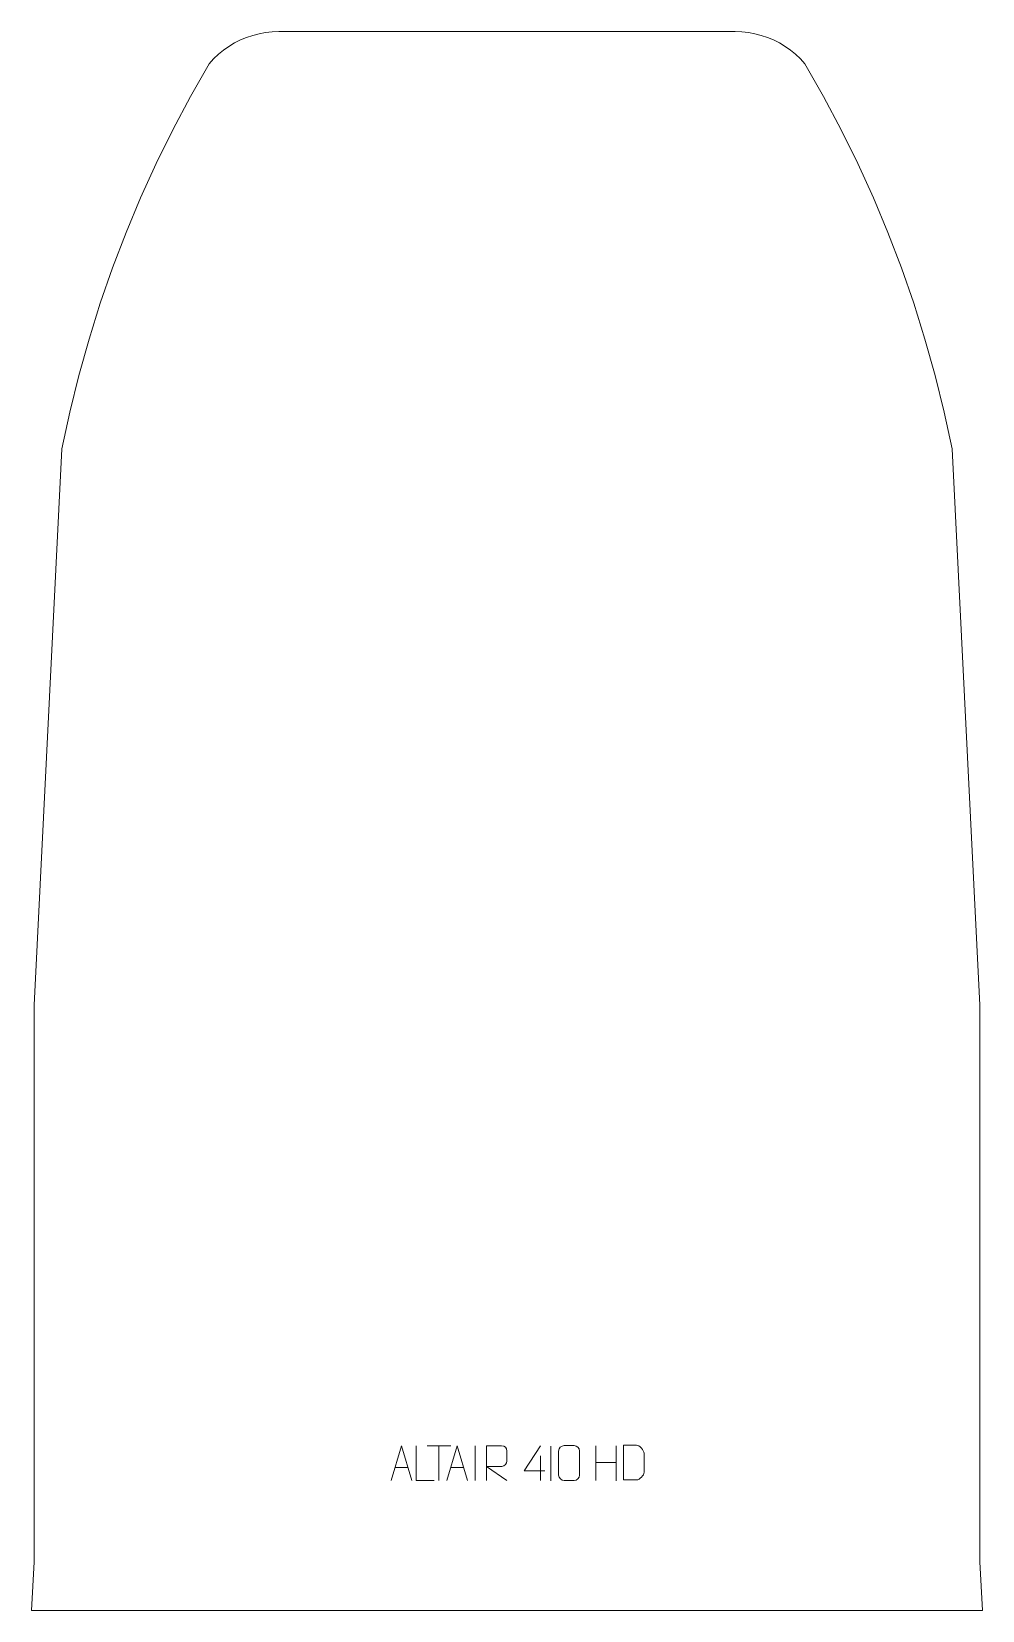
# Model space of a CAD drawing. Header units: millimetres. Extents: x -340 to 344, y 536 to 1671.
import ezdxf

# ---------------------------------------------------------------- set-up
doc = ezdxf.new("R2010")
doc.units = ezdxf.units.MM
doc.header["$MEASUREMENT"] = 0
doc.layers.add('layer 1', color=7, linetype='Continuous')

msp = doc.modelspace()

# ---------------------------------------------------------------- linework, layer by layer
at = {"layer": 'layer 1', "color": 242, "lineweight": 9}
msp.add_open_spline([(-162.2907, 1671.2932), (-162.2907, 1671.2932), (165.8482, 1671.2932), (165.8482, 1671.2932), (165.8482, 1671.2932), (165.8482, 1671.2932), (170.5849, 1671.122), (170.5849, 1671.122), (170.5849, 1671.122), (170.5849, 1671.122), (175.2966, 1670.6103), (175.2966, 1670.6103), (175.2966, 1670.6103), (175.2966, 1670.6103), (179.9583, 1669.7618), (179.9583, 1669.7618), (179.9583, 1669.7618), (179.9583, 1669.7618), (184.5477, 1668.5787), (184.5477, 1668.5787), (184.5477, 1668.5787), (184.5477, 1668.5787), (189.0394, 1667.0682), (189.0394, 1667.0682), (189.0394, 1667.0682), (189.0394, 1667.0682), (193.4106, 1665.2381), (193.4106, 1665.2381), (193.4106, 1665.2381), (193.4106, 1665.2381), (197.6393, 1663.0987), (197.6393, 1663.0987), (197.6393, 1663.0987), (197.6393, 1663.0987), (201.7035, 1660.6591), (201.7035, 1660.6591), (201.7035, 1660.6591), (201.7035, 1660.6591), (205.5798, 1657.9342), (205.5798, 1657.9342), (205.5798, 1657.9342), (205.5798, 1657.9342), (209.252, 1654.9385), (209.252, 1654.9385), (209.252, 1654.9385), (209.252, 1654.9385), (212.6968, 1651.6833), (212.6968, 1651.6833), (212.6968, 1651.6833), (212.6968, 1651.6833), (215.8991, 1648.19), (215.8991, 1648.19), (215.8991, 1648.19), (215.8991, 1648.19), (229.3065, 1624.6669), (229.3065, 1624.6669), (229.3065, 1624.6669), (229.3065, 1624.6669), (241.9893, 1600.744), (241.9893, 1600.744), (241.9893, 1600.744), (241.9893, 1600.744), (253.9348, 1576.4462), (253.9348, 1576.4462), (253.9348, 1576.4462), (253.9348, 1576.4462), (265.1332, 1551.7929), (265.1332, 1551.7929), (265.1332, 1551.7929), (265.1332, 1551.7929), (275.5711, 1526.8108), (275.5711, 1526.8108), (275.5711, 1526.8108), (275.5711, 1526.8108), (285.2418, 1501.5194), (285.2418, 1501.5194), (285.2418, 1501.5194), (285.2418, 1501.5194), (294.1352, 1475.9449), (294.1352, 1475.9449), (294.1352, 1475.9449), (294.1352, 1475.9449), (302.2428, 1450.1116), (302.2428, 1450.1116), (302.2428, 1450.1116), (302.2428, 1450.1116), (309.5571, 1424.0415), (309.5571, 1424.0415), (309.5571, 1424.0415), (309.5571, 1424.0415), (316.0713, 1397.7618), (316.0713, 1397.7618), (316.0713, 1397.7618), (316.0713, 1397.7618), (321.7789, 1371.2929), (321.7789, 1371.2929), (321.7789, 1371.2929), (321.7789, 1371.2929), (341.7782, 971.2931), (341.7782, 971.2931), (341.7782, 971.2931), (341.7782, 971.2931), (341.7782, 571.2944), (341.7782, 571.2944), (341.7782, 571.2944), (341.7782, 571.2944), (343.5282, 536.2942), (343.5282, 536.2942), (343.5282, 536.2942), (343.5282, 536.2942), (-339.9711, 536.2942), (-339.9711, 536.2942), (-339.9711, 536.2942), (-339.9711, 536.2942), (-338.2211, 571.2944), (-338.2211, 571.2944), (-338.2211, 571.2944), (-338.2211, 571.2944), (-338.2211, 971.2931), (-338.2211, 971.2931), (-338.2211, 971.2931), (-338.2211, 971.2931), (-318.2218, 1371.2929), (-318.2218, 1371.2929), (-318.2218, 1371.2929), (-318.2218, 1371.2929), (-312.5127, 1397.7618), (-312.5127, 1397.7618), (-312.5127, 1397.7618), (-312.5127, 1397.7618), (-305.9996, 1424.0415), (-305.9996, 1424.0415), (-305.9996, 1424.0415), (-305.9996, 1424.0415), (-298.6853, 1450.1116), (-298.6853, 1450.1116), (-298.6853, 1450.1116), (-298.6853, 1450.1116), (-290.5777, 1475.9449), (-290.5777, 1475.9449), (-290.5777, 1475.9449), (-290.5777, 1475.9449), (-281.6847, 1501.5194), (-281.6847, 1501.5194), (-281.6847, 1501.5194), (-281.6847, 1501.5194), (-272.0139, 1526.8108), (-272.0139, 1526.8108), (-272.0139, 1526.8108), (-272.0139, 1526.8108), (-261.5746, 1551.7929), (-261.5746, 1551.7929), (-261.5746, 1551.7929), (-261.5746, 1551.7929), (-250.3777, 1576.4462), (-250.3777, 1576.4462), (-250.3777, 1576.4462), (-250.3777, 1576.4462), (-238.4319, 1600.744), (-238.4319, 1600.744), (-238.4319, 1600.744), (-238.4319, 1600.744), (-225.7494, 1624.6669), (-225.7494, 1624.6669), (-225.7494, 1624.6669), (-225.7494, 1624.6669), (-212.342, 1648.19), (-212.342, 1648.19), (-212.342, 1648.19), (-212.342, 1648.19), (-209.1393, 1651.6833), (-209.1393, 1651.6833), (-209.1393, 1651.6833), (-209.1393, 1651.6833), (-205.6934, 1654.9385), (-205.6934, 1654.9385), (-205.6934, 1654.9385), (-205.6934, 1654.9385), (-202.0227, 1657.9342), (-202.0227, 1657.9342), (-202.0227, 1657.9342), (-202.0227, 1657.9342), (-198.1449, 1660.6591), (-198.1449, 1660.6591), (-198.1449, 1660.6591), (-198.1449, 1660.6591), (-194.0818, 1663.0987), (-194.0818, 1663.0987), (-194.0818, 1663.0987), (-194.0818, 1663.0987), (-189.8531, 1665.2381), (-189.8531, 1665.2381), (-189.8531, 1665.2381), (-189.8531, 1665.2381), (-185.4823, 1667.0682), (-185.4823, 1667.0682), (-185.4823, 1667.0682), (-185.4823, 1667.0682), (-180.9902, 1668.5787), (-180.9902, 1668.5787), (-180.9902, 1668.5787), (-180.9902, 1668.5787), (-176.4008, 1669.7618), (-176.4008, 1669.7618), (-176.4008, 1669.7618), (-176.4008, 1669.7618), (-171.738, 1670.6103), (-171.738, 1670.6103), (-171.738, 1670.6103), (-171.738, 1670.6103), (-167.0274, 1671.122), (-167.0274, 1671.122), (-167.0274, 1671.122), (-167.0274, 1671.122), (-162.2907, 1671.2932), (-162.2907, 1671.2932)], degree=3, knots=[0, 0, 0, 0, 0.018181818, 0.018181818, 0.018181818, 0.018181818, 0.036363636, 0.036363636, 0.036363636, 0.036363636, 0.054545455, 0.054545455, 0.054545455, 0.054545455, 0.072727273, 0.072727273, 0.072727273, 0.072727273, 0.090909091, 0.090909091, 0.090909091, 0.090909091, 0.109090909, 0.109090909, 0.109090909, 0.109090909, 0.127272727, 0.127272727, 0.127272727, 0.127272727, 0.145454545, 0.145454545, 0.145454545, 0.145454545, 0.163636364, 0.163636364, 0.163636364, 0.163636364, 0.181818182, 0.181818182, 0.181818182, 0.181818182, 0.2, 0.2, 0.2, 0.2, 0.218181818, 0.218181818, 0.218181818, 0.218181818, 0.236363636, 0.236363636, 0.236363636, 0.236363636, 0.254545455, 0.254545455, 0.254545455, 0.254545455, 0.272727273, 0.272727273, 0.272727273, 0.272727273, 0.290909091, 0.290909091, 0.290909091, 0.290909091, 0.309090909, 0.309090909, 0.309090909, 0.309090909, 0.327272727, 0.327272727, 0.327272727, 0.327272727, 0.345454545, 0.345454545, 0.345454545, 0.345454545, 0.363636364, 0.363636364, 0.363636364, 0.363636364, 0.381818182, 0.381818182, 0.381818182, 0.381818182, 0.4, 0.4, 0.4, 0.4, 0.418181818, 0.418181818, 0.418181818, 0.418181818, 0.436363636, 0.436363636, 0.436363636, 0.436363636, 0.454545455, 0.454545455, 0.454545455, 0.454545455, 0.472727273, 0.472727273, 0.472727273, 0.472727273, 0.490909091, 0.490909091, 0.490909091, 0.490909091, 0.509090909, 0.509090909, 0.509090909, 0.509090909, 0.527272727, 0.527272727, 0.527272727, 0.527272727, 0.545454545, 0.545454545, 0.545454545, 0.545454545, 0.563636364, 0.563636364, 0.563636364, 0.563636364, 0.581818182, 0.581818182, 0.581818182, 0.581818182, 0.6, 0.6, 0.6, 0.6, 0.618181818, 0.618181818, 0.618181818, 0.618181818, 0.636363636, 0.636363636, 0.636363636, 0.636363636, 0.654545455, 0.654545455, 0.654545455, 0.654545455, 0.672727273, 0.672727273, 0.672727273, 0.672727273, 0.690909091, 0.690909091, 0.690909091, 0.690909091, 0.709090909, 0.709090909, 0.709090909, 0.709090909, 0.727272727, 0.727272727, 0.727272727, 0.727272727, 0.745454545, 0.745454545, 0.745454545, 0.745454545, 0.763636364, 0.763636364, 0.763636364, 0.763636364, 0.781818182, 0.781818182, 0.781818182, 0.781818182, 0.8, 0.8, 0.8, 0.8, 0.818181818, 0.818181818, 0.818181818, 0.818181818, 0.836363636, 0.836363636, 0.836363636, 0.836363636, 0.854545455, 0.854545455, 0.854545455, 0.854545455, 0.872727273, 0.872727273, 0.872727273, 0.872727273, 0.890909091, 0.890909091, 0.890909091, 0.890909091, 0.909090909, 0.909090909, 0.909090909, 0.909090909, 0.927272727, 0.927272727, 0.927272727, 0.927272727, 0.945454545, 0.945454545, 0.945454545, 0.945454545, 0.963636364, 0.963636364, 0.963636364, 0.963636364, 1, 1, 1, 1], dxfattribs=at)
at = {"layer": 'layer 1', "color": 250, "lineweight": 9}
for points, knots in [([(-81.4825, 629.7674), (-81.4825, 629.7674), (-74.1115, 654.7209), (-74.1115, 654.7209), (-74.1115, 654.7209), (-74.1115, 654.7209), (-66.5416, 629.7674), (-66.5416, 629.7674)], [0, 0, 0, 0, 0.333333333, 0.333333333, 0.333333333, 0.333333333, 1, 1, 1, 1]), ([(-50.6659, 629.7673), (-50.6659, 629.7673), (-63.615, 629.7673), (-63.615, 629.7673), (-63.615, 629.7673), (-63.615, 629.7673), (-63.615, 654.7209), (-63.615, 654.7209)], [0, 0, 0, 0, 0.333333333, 0.333333333, 0.333333333, 0.333333333, 1, 1, 1, 1]), ([(-41.4825, 629.7674), (-41.4825, 629.7674), (-34.1115, 654.7209), (-34.1115, 654.7209), (-34.1115, 654.7209), (-34.1115, 654.7209), (-26.5416, 629.7674), (-26.5416, 629.7674)], [0, 0, 0, 0, 0.333333333, 0.333333333, 0.333333333, 0.333333333, 1, 1, 1, 1]), ([(-12.8855, 629.7674), (-12.8855, 629.7674), (-12.8855, 654.7209), (-12.8855, 654.7209), (-12.8855, 654.7209), (-9.2907, 654.7209), (-5.6952, 654.7209), (-2.1, 654.7209), (-2.1, 654.7209), (0.2253, 654.6832), (1.7826, 653.1932), (1.7785, 650.8268), (1.7785, 650.8268), (1.7781, 648.7913), (1.7781, 645.7319), (1.7785, 643.6959), (1.7785, 643.6959), (1.772, 641.8204), (-0.0403, 639.8786), (-2.0498, 639.8595), (-2.0498, 639.8595), (-2.0498, 639.8595), (-12.8855, 639.8595), (-12.8855, 639.8595), (-12.8855, 639.8595), (-12.8855, 639.8595), (1.7692, 629.7674), (1.7692, 629.7674)], [0, 0, 0, 0, 0.125, 0.125, 0.125, 0.125, 0.25, 0.25, 0.25, 0.25, 0.375, 0.375, 0.375, 0.375, 0.5, 0.5, 0.5, 0.5, 0.625, 0.625, 0.625, 0.625, 0.75, 0.75, 0.75, 0.75, 1, 1, 1, 1]), ([(28.8574, 636.6607), (28.8574, 636.6607), (14.0357, 636.6607), (14.0357, 636.6607), (14.0357, 636.6607), (14.0357, 636.6607), (25.9133, 654.7312), (25.9133, 654.7312)], [0, 0, 0, 0, 0.333333333, 0.333333333, 0.333333333, 0.333333333, 1, 1, 1, 1]), ([(42.8659, 654.7434), (45.232, 654.7434), (47.5985, 654.7434), (49.965, 654.7434), (49.965, 654.7434), (51.9455, 654.779), (53.9715, 653.2847), (53.9986, 650.8426), (53.9986, 650.8426), (53.9982, 645.0852), (53.9982, 639.3274), (53.9986, 633.5692), (53.9986, 633.5692), (53.8565, 631.2416), (52.1501, 629.7593), (49.965, 629.7485), (49.965, 629.7485), (47.5926, 629.7489), (45.2202, 629.7489), (42.8482, 629.7485), (42.8482, 629.7485), (40.8897, 629.6429), (38.8833, 631.5308), (38.8947, 633.5518), (38.8947, 633.5518), (38.8951, 639.3324), (38.8951, 645.1127), (38.8947, 650.8925), (38.8947, 650.8925), (38.899, 653.0345), (40.6761, 654.757), (42.8659, 654.7434)], [0, 0, 0, 0, 0.111111111, 0.111111111, 0.111111111, 0.111111111, 0.222222222, 0.222222222, 0.222222222, 0.222222222, 0.333333333, 0.333333333, 0.333333333, 0.333333333, 0.444444444, 0.444444444, 0.444444444, 0.444444444, 0.555555556, 0.555555556, 0.555555556, 0.555555556, 0.666666667, 0.666666667, 0.666666667, 0.666666667, 0.777777778, 0.777777778, 0.777777778, 0.777777778, 1, 1, 1, 1]), ([(85.482, 630.1744), (87.8138, 630.1748), (92.764, 630.1508), (95.0955, 630.1505), (95.0955, 630.1505), (97.0205, 630.0451), (100.3391, 633.5867), (100.3279, 635.604), (100.3279, 635.604), (100.3275, 641.3741), (100.3275, 643.5438), (100.3279, 649.3131), (100.3279, 649.3131), (100.3236, 651.4512), (96.9491, 655.1113), (94.7967, 655.0978), (94.7967, 655.0978), (92.471, 655.0978), (87.7467, 655.0978), (85.4206, 655.0978), (85.4206, 655.0978), (85.421, 649.3509), (85.4823, 635.9217), (85.482, 630.1744)], [0, 0, 0, 0, 0.142857143, 0.142857143, 0.142857143, 0.142857143, 0.285714286, 0.285714286, 0.285714286, 0.285714286, 0.428571429, 0.428571429, 0.428571429, 0.428571429, 0.571428571, 0.571428571, 0.571428571, 0.571428571, 0.714285714, 0.714285714, 0.714285714, 0.714285714, 1, 1, 1, 1])]:
    msp.add_open_spline(points, degree=3, knots=knots, dxfattribs=at)
for points in [[(-55.634, 654.6974), (-55.634, 654.6974), (-38.6468, 654.6974), (-38.6468, 654.6974)], [(-47.1402, 629.7674), (-47.1402, 629.7674), (-47.1402, 654.7209), (-47.1402, 654.7209)], [(-21.012, 654.7312), (-21.012, 654.7312), (-21.012, 629.7571), (-21.012, 629.7571)], [(25.9133, 647.4218), (25.9133, 647.4218), (25.9133, 629.7571), (25.9133, 629.7571)], [(33.3009, 654.4557), (33.3009, 654.4557), (33.3009, 629.4816), (33.3009, 629.4816)], [(65.5526, 654.5051), (65.5526, 654.5051), (65.5526, 629.7276), (65.5526, 629.7276)], [(80.1959, 654.5051), (80.1959, 654.5051), (80.1959, 629.5516), (80.1959, 629.5516)], [(-78.7599, 639.0168), (-78.7599, 639.0168), (-69.2642, 639.0168), (-69.2642, 639.0168)], [(-38.7599, 639.0168), (-38.7599, 639.0168), (-29.2642, 639.0168), (-29.2642, 639.0168)], [(65.5526, 642.6228), (65.5526, 642.6228), (80.1959, 642.6232), (80.1959, 642.6232)]]:
    msp.add_open_spline(points, degree=3, dxfattribs=at)

doc.saveas('drawing.dxf')
